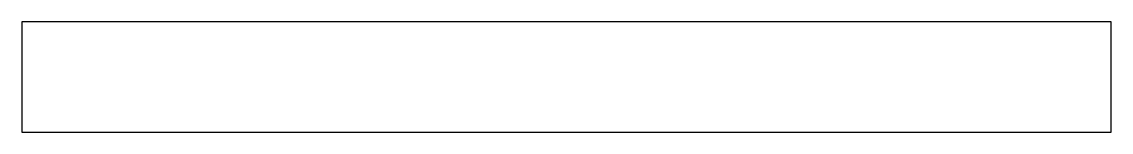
# Model space of a CAD drawing. Header units: metres. Extents: x -75 to 524, y 4 to 65.
import ezdxf

# ---------------------------------------------------------------- set-up
doc = ezdxf.new("R2010")
doc.units = ezdxf.units.M

msp = doc.modelspace()

# ---------------------------------------------------------------- linework, layer by layer
for p, q in [((524.3, 64.51), (-75, 64.51)), ((-75, 64.51), (-75, 4)), ((524.3, 4), (524.3, 64.51)), ((-75, 4), (524.3, 4))]:
    msp.add_line(p, q)

doc.saveas('drawing.dxf')
